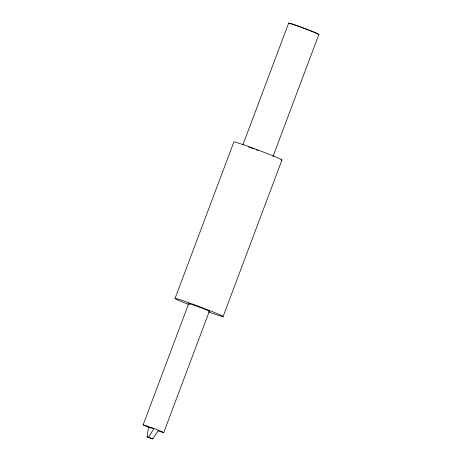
<?xml version="1.0" encoding="UTF-8"?>
<svg xmlns="http://www.w3.org/2000/svg" width="462" height="462" viewBox="0 0 462 462"><rect width="100%" height="100%" fill="white"/><g stroke="black" fill="none" stroke-linecap="round" stroke-linejoin="round"><path stroke-width="0.69" d="M147.089 436.873L148.458 427.24L154.002 428.522L148.493 437.196L147.089 436.873L151.49 438.577L152.893 438.9L158.402 430.226M175.04 298.44L233.87 141.938A25.681 0.941 20.6 0 1 261.498 151.334A25.681 0.941 20.6 0 1 281.006 159.927M242.983 144.606L288.652 23.1M143.128 424.861L188.71 303.592M163.733 432.611L209.315 311.342M272.95 156.647L318.872 34.465M223.117 316.522L281.947 160.019M148.493 437.196L152.893 438.9M150.577 428.078L148.111 427.107A11.007 0.404 20.6 0 1 143.532 424.901A11.007 0.404 20.6 0 1 153.627 428.378L158.749 430.359A11.007 0.404 20.6 0 1 158.414 430.982M297.118 25.785A14.674 0.537 20.6 0 1 312.329 31.549A14.674 0.537 20.6 0 1 316.961 33.893M290.425 23.914A14.674 0.537 20.6 0 1 296.506 25.572M248.55 146.98A16.141 0.589 20.6 0 1 250.531 147.667M251.109 147.875A16.141 0.589 20.6 0 1 254.204 148.989M256.15 149.705A16.141 0.589 20.6 0 1 258.125 150.439M189.992 304.291A11.007 0.404 20.6 0 1 197.863 306.606A11.007 0.404 20.6 0 1 208.911 311.301M188.502 304.418A25.681 0.941 20.6 0 1 180.509 299.873A25.681 0.941 20.6 0 1 218.22 314.056A25.681 0.941 20.6 0 1 208.83 312.064M289.091 23.429A16.141 0.589 20.6 0 1 304.048 28.257A16.141 0.589 20.6 0 1 318.283 34.407"/></g></svg>
